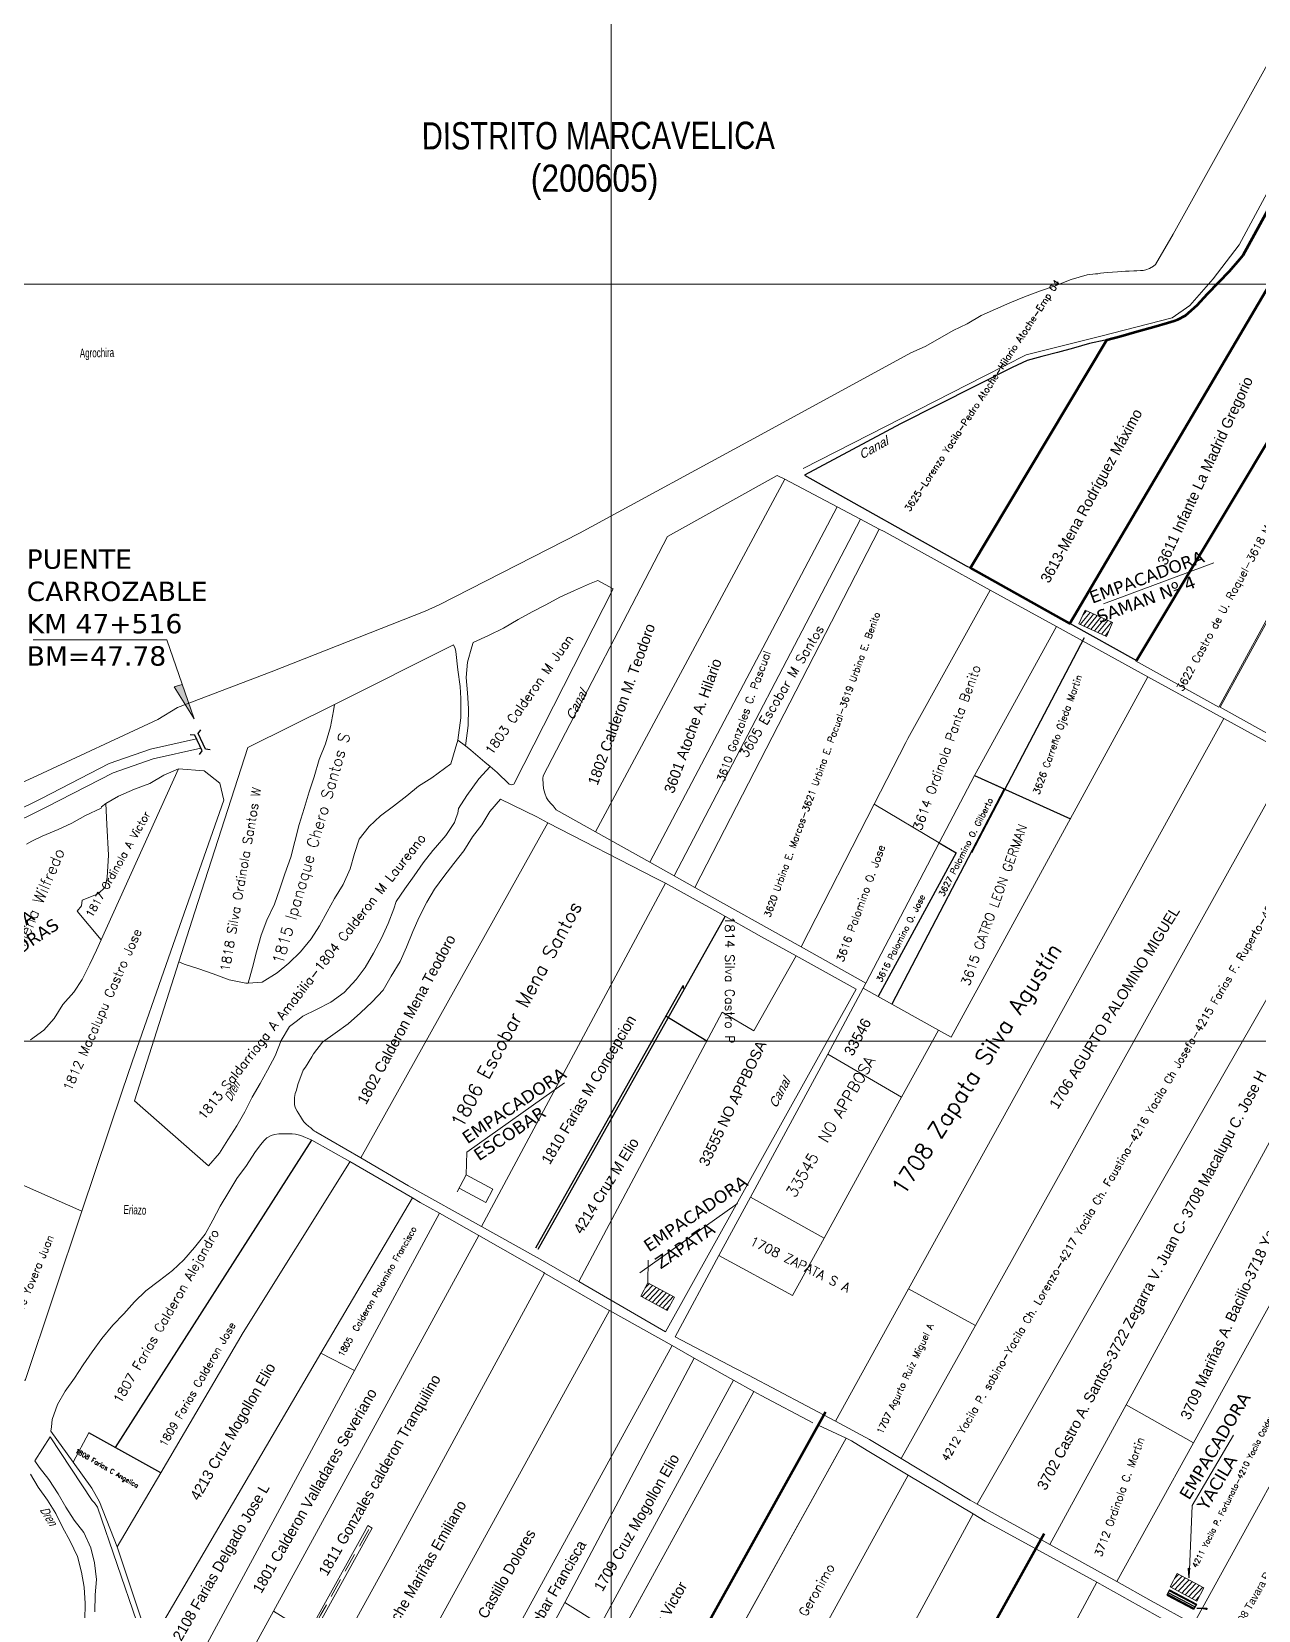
# Model space of a CAD drawing. Header units: metres. Extents: x 278 to 15006, y -2322 to 4522.
# Drawn here: x 1679 to 2489, y 2046 to 3089 of the extents above; entities that cross this region are included whole.
import ezdxf

# ---------------------------------------------------------------- set-up
doc = ezdxf.new("R2010")
doc.units = ezdxf.units.M
doc.header["$LTSCALE"] = 25.4
doc.header["$MEASUREMENT"] = 0
doc.linetypes.add('DASHED', pattern=[0.75, 0.5, -0.25])
for name, color, linetype in [('05', 7, 'Continuous'), ('17', 7, 'Continuous'), ('34', 7, 'Continuous'), ('51', 7, 'Continuous'), ('52', 7, 'Continuous'), ('PARCELAS', 3, 'Continuous'), ('TXTPARCEL', 7, 'Continuous')]:
    doc.layers.add(name, color=color, linetype=linetype)
doc.layers.add('cable via', color=32, linetype='Continuous', lineweight=30)
doc.layers.add('MANZANAS', color=6, linetype='Continuous', lineweight=18)
doc.styles.add('L120', font='simplex', dxfattribs={"height": 3})
doc.styles.add('L140', font='simplex', dxfattribs={"height": 3.6})
doc.styles.add('L175', font='simplex', dxfattribs={"height": 4.4})
doc.styles.add('L200', font='simplex', dxfattribs={"height": 5.1})
doc.styles.add('L240', font='simplex', dxfattribs={"height": 6.1})
doc.styles.add('L290', font='simplex', dxfattribs={"height": 7.4})
doc.styles.add('L350', font='simplex', dxfattribs={"height": 8.9})
doc.styles.add('L425', font='simplex', dxfattribs={"height": 10.8})

# ---------------------------------------------------------------- blocks, each defined once
blk = doc.blocks.new('POLYLINE15')
at = {"color": 7, "linetype": 'DASHED'}
for points in [[(527728.226401, 9466689.263836), (527729.941537, 9466691.723335), (527724.985785, 9466702.211201), (527722.000789, 9466702.46115)], [(527735.19414, 9466692.543168), (527732.209144, 9466692.803116), (527727.253392, 9466703.290981), (527728.968527, 9466705.75048)]]:
    blk.add_lwpolyline(points, dxfattribs=at)

msp = doc.modelspace()

# ---------------------------------------------------------------- hatches: boundary and pattern name
at = {"layer": 'cable via', "lineweight": 20}
h = msp.add_hatch(dxfattribs=at)
h.set_pattern_fill('ANSI31', color=5, scale=20, angle=185.5785, style=0)
h.set_pattern_definition([(230.5785, (3954.286, 3500.9133), (1.9312384, -1.587551), [])])
h.paths.add_polyline_path([(2388.7, 2689.4), (2392.8, 2698.5), (2374.6, 2706.7), (2370.5, 2697.6)])
at = {"layer": 'cable via', "lineweight": 13}
h = msp.add_hatch(color=256, dxfattribs=at)
h.paths.add_polyline_path([(1778.1, 2657.6), (1772.9, 2656.1), (1780.1, 2644.4), (1782.4, 2645.3)])
h.paths.add_polyline_path([(1782.4, 2645.3), (1780.1, 2644.4), (1786, 2634.9)])
at = {"layer": 'cable via', "lineweight": 20}
h = msp.add_hatch(dxfattribs=at)
h.set_pattern_fill('ANSI31', color=256, scale=20, angle=181.7279, style=0)
h.set_pattern_definition([(226.72795, (3715.171, 2948.5584), (1.820268, -1.7136583), [])])
h.paths.add_polyline_path([(2098.6, 2244), (2103.3, 2252.8), (2085.7, 2262.2), (2081, 2253.4)])
h = msp.add_hatch(dxfattribs=at)
h.set_pattern_fill('ANSI31', color=256, scale=20, angle=181.7279, style=0)
h.set_pattern_definition([(226.72795, (4064.9712, 2756.5774), (1.820268, -1.7136583), [])])
h.paths.add_polyline_path([(2448.4, 2052), (2453.1, 2060.9), (2435.5, 2070.3), (2430.8, 2061.4)])
at = {"layer": 'cable via'}
for points in [[(2444.1, 2073.4), (2443, 2073.7), (2443.3, 2067.3)], [(2454.7, 2046.3), (2455, 2047.4), (2448.5, 2047.4)]]:
    msp.add_hatch(color=256, dxfattribs=at).paths.add_polyline_path(points)

# ---------------------------------------------------------------- linework, layer by layer
at = {"layer": '05', "color": 5, "linetype": 'Continuous', "lineweight": 13}
for points in [[(2561.6, 3110), (2542.5, 3070.8), (2476.3, 2948), (2459.3, 2925.6), (2443.8, 2908), (2432.2, 2899.8), (2385, 2887.7), (2335.7, 2875.5), (2308, 2861.3), (2188.4, 2800.4)], [(1381.5, 2144.9), (1385.7, 2162), (1393.9, 2206.4), (1408.3, 2315.8), (1413.5, 2334.2), (1429.5, 2362.7), (1460.9, 2409.1), (1485.5, 2452.5), (1499.9, 2481), (1509.3, 2493.5), (1517.6, 2500.7), (1530.2, 2507.1), (1588.7, 2536.1), (1631, 2555.6), (1685.2, 2582.4), (1729.9, 2605.4), (1757.2, 2614.9), (1787.6, 2621.7)], [(1387.9, 2143.3), (1392.1, 2160.6), (1400.4, 2205.4), (1414.7, 2314.5), (1419.6, 2331.7), (1435.1, 2359.2), (1466.5, 2405.7), (1491.2, 2449.4), (1505.5, 2477.5), (1514.1, 2489), (1521.3, 2495.2), (1533.1, 2501.2), (1591.5, 2530.2), (1633.8, 2549.6), (1688.2, 2576.6), (1732.5, 2599.3), (1759, 2608.6), (1790.4, 2615.6)]]:
    msp.add_lwpolyline(points, dxfattribs=at)
at = {"layer": '17', "color": 131, "linetype": 'DASHED', "lineweight": 13}
msp.add_lwpolyline([(1901.4, 2099.4), (1869.5, 2042.8), (1813.2, 1941.6), (1796.2, 1909.5), (1796, 1908.1)], dxfattribs=at)
at = {"layer": 'cable via', "lineweight": 13}
for p, q in [((2061.4, 4422), (2061.4, -678)), ((4161.4, 2922), (361.4, 2922)), ((1679.6, 2687.2), (1768, 2687.2)), ((1768, 2687.2), (1786, 2634.9)), ((1772.9, 2656.1), (1778.1, 2657.6)), ((1786, 2634.9), (1772.9, 2656.1)), ((4161.4, 2422), (361.4, 2422))]:
    msp.add_line(p, q, dxfattribs=at)
at = {"layer": 'cable via', "color": 5, "lineweight": 20}
msp.add_line((2459.6, 2738), (2386.8, 2710.8), dxfattribs=at)
at = {"layer": 'cable via', "color": 131}
for p, q in [((2013.3, 2284.6), (2136.8, 2504.4)), ((2011.7, 2285.5), (2109.1, 2458.8))]:
    msp.add_line(p, q, dxfattribs=at)
at = {"layer": 'cable via', "lineweight": 20}
for p, q in [((1966.1, 2348.6), (2030.7, 2394.4)), ((1966.1, 2348.6), (1965.8, 2333.6)), ((1959.8, 2322.5), (1965.8, 2333.6)), ((1965.8, 2333.6), (1983.4, 2324.2)), ((1978.7, 2315.4), (1961.1, 2324.8)), ((1983.4, 2324.2), (1978.7, 2315.4)), ((2080.5, 2268.9), (2145, 2314.7)), ((2086, 2277.2), (2085.7, 2262.2)), ((2472.7, 2161.6), (2445.4, 2115.2)), ((2445.4, 2115.2), (2443.3, 2067.3))]:
    msp.add_line(p, q, dxfattribs=at)
at = {"layer": 'cable via', "color": 131, "linetype": 'ByBlock', "lineweight": 60}
for p, q in [((1942, 1707.9), (2203.1, 2177)), ((2085.7, 1626.1), (2347.5, 2096.6))]:
    msp.add_line(p, q, dxfattribs=at)
at = {"layer": 'cable via'}
for p, q in [((2443.3, 2067.3), (2443, 2073.7)), ((2443, 2073.7), (2444.1, 2073.4)), ((2430.4, 2059.4), (2428.5, 2055.9)), ((2428.5, 2055.9), (2446.2, 2046.6)), ((2446.6, 2047.2), (2428.8, 2056.5)), ((2447.2, 2048.3), (2429.5, 2057.6)), ((2447.8, 2049.5), (2430.1, 2058.8)), ((2430.4, 2059.4), (2448.1, 2050.1)), ((2448.1, 2050.1), (2446.2, 2046.6)), ((2448.5, 2047.4), (2455, 2047.4)), ((2455, 2047.4), (2454.7, 2046.3))]:
    msp.add_line(p, q, dxfattribs=at)
at = {"layer": 'cable via', "color": 5, "lineweight": 20}
msp.add_lwpolyline([(2392.8, 2698.5), (2388.7, 2689.4), (2370.5, 2697.6), (2374.6, 2706.7)], close=True, dxfattribs=at)
at = {"layer": 'cable via', "lineweight": 20}
for points in [[(2103.3, 2252.8), (2098.6, 2244), (2081, 2253.4), (2085.7, 2262.2)], [(2453.1, 2060.9), (2448.4, 2052), (2430.8, 2061.4), (2435.5, 2070.3)]]:
    msp.add_lwpolyline(points, close=True, dxfattribs=at)
at = {"layer": 'MANZANAS', "color": 131, "linetype": 'Continuous', "lineweight": 13}
msp.add_lwpolyline([(1677.8, 2422.8), (1686.6, 2429.2), (1693.6, 2437), (1699.3, 2446.3), (1706.5, 2454.4), (1712, 2462.8), (1717, 2472.8), (1721.6, 2482.2), (1724.5, 2489), (1775.7, 2601.9), (1792.6, 2600.5), (1802.9, 2592.5), (1805.6, 2581.1), (1769.1, 2477), (1745, 2408.4), (1738.7, 2389.5), (1711.9, 2309.6), (1711.9, 2309.6), (1650.8, 2336.5)], dxfattribs=at)
at = {"layer": 'PARCELAS', "color": 5}
for p, q in [((2373.9, 2688.5), (2299.6, 2546.3)), ((2301.6, 2597.5), (2364.9, 2568.8)), ((2321.2, 2588.6), (2246.9, 2446.4)), ((2289.4, 2546.3), (2238, 2451.4)), ((2278.3, 2552.9), (2289.4, 2546.3))]:
    msp.add_line(p, q, dxfattribs=at)
at = {"layer": 'PARCELAS', "color": 2}
msp.add_line((2301.6, 2597.5), (2321.2, 2588.6), dxfattribs=at)
at = {"layer": 'PARCELAS', "color": 3, "linetype": 'Continuous', "lineweight": 13}
for p, q in [((1975.8, 2299.6), (2097.3, 2526.4)), ((2132, 2507.1), (2132, 2507.1)), ((2160.9, 2491), (2132, 2507.1)), ((2183.7, 2478.3), (2160.9, 2491)), ((2155.8, 2428.8), (2183.7, 2478.3)), ((2040.2, 2263.1), (2134.8, 2441.2)), ((2134.8, 2441.2), (2155.8, 2428.8)), ((2010.2, 2280.4), (1975.8, 2299.6)), ((2010.2, 2280.4), (2013.1, 2278.8)), ((2010.2, 2280.4), (2010.2, 2280.4)), ((2013.1, 2278.8), (2040.2, 2263.1)), ((1966.1, 1845), (2155.8, 2190.5)), ((2155.8, 2190.5), (2160.5, 2187.9)), ((2160.5, 2187.9), (2194.8, 2169.8)), ((1958, 1693.1), (2216.7, 2159.6)), ((2216.7, 2159.6), (2198.2, 2168.2)), ((2148, 1828.3), (2300.6, 2109.6)), ((2300.6, 2109.6), (2308.6, 2104.8)), ((2308.6, 2104.8), (2342, 2086.6)), ((2342, 2086.6), (2382.3, 2064.5)), ((2382.3, 2064.5), (2231.5, 1783.8))]:
    msp.add_line(p, q, dxfattribs=at)
at = {"layer": 'PARCELAS', "color": 131, "linetype": 'Continuous', "lineweight": 13}
msp.add_line((2097.3, 2526.4), (2132, 2507.1), dxfattribs=at)
at = {"layer": 'PARCELAS'}
for p, q in [((2109.1, 2458.8), (2109.1, 2456.7)), ((1763.9, 2136.8), (1716.5, 2163.3)), ((1740.2, 2163.3), (1740.2, 2163.3)), ((1740.2, 2163.3), (1740.2, 2163.3)), ((1740.2, 2163.3), (1740.2, 2163.3)), ((1740.2, 2163.3), (1740.2, 2163.3)), ((1740.2, 2163.3), (1740.2, 2163.3)), ((1763.9, 2136.8), (1763.9, 2136.8)), ((1763.9, 2136.8), (1763.9, 2136.8)), ((1763.9, 2136.8), (1763.9, 2136.8)), ((1763.9, 2136.8), (1763.9, 2136.8)), ((1763.9, 2136.8), (1763.9, 2136.8)), ((1763.9, 2136.8), (1763.9, 2136.8)), ((1763.9, 2136.8), (1763.9, 2136.8)), ((1763.9, 2136.8), (1763.9, 2136.8))]:
    msp.add_line(p, q, dxfattribs=at)
at = {"layer": 'PARCELAS', "color": 131}
for p, q in [((2124.7, 2422), (2097.6, 2438.4)), ((1734, 2153.5), (1863.8, 2356.6))]:
    msp.add_line(p, q, dxfattribs=at)
at = {"layer": 'PARCELAS', "color": 5, "linetype": 'Continuous', "lineweight": 80}
msp.add_lwpolyline([(2599, 3095.9), (2364.5, 2697.9), (2298.9, 2734.6), (2388.9, 2885.4), (2398.1, 2887.7), (2408.7, 2890.9), (2419.9, 2894), (2429, 2896.6), (2431.2, 2897.2), (2433.5, 2897.9), (2435.8, 2898.7), (2440.9, 2901.5), (2448.7, 2908.2), (2455.4, 2915.7), (2462.9, 2923.4), (2470, 2930.7), (2476.8, 2938.7), (2479.1, 2941.3), (2560.1, 3089.1), (2565.7, 3097.2), (2599, 3095.9)], close=True, dxfattribs=at)
at = {"layer": 'PARCELAS', "color": 5, "linetype": 'Continuous', "lineweight": 30}
for points in [[(2364.5, 2697.9), (2599, 3095.9), (2627.7, 3094.5), (2542.4, 2941.9), (2563.4, 2931.1), (2408.8, 2673.3), (2364.5, 2697.9)], [(2298.9, 2734.6), (2388.9, 2885.4), (2387.9, 2885.1), (2377.4, 2882.8), (2366.9, 2879.9), (2356.4, 2877), (2346.1, 2874.3), (2336.4, 2871.7), (2326.4, 2867.1), (2252.6, 2829.9), (2189.2, 2796), (2296.1, 2736.1), (2298.9, 2734.6)]]:
    msp.add_lwpolyline(points, close=True, dxfattribs=at)
at = {"layer": 'PARCELAS', "color": 3, "linetype": 'Continuous', "lineweight": 13}
for points in [[(1626.6, 2571.9), (1682.5, 2597.4), (1762, 2634.6), (1775.1, 2642.5), (1836.9, 2665.9), (1938.7, 2706.1), (1947.8, 2710.3), (2040.6, 2757.7), (2160.5, 2822.8), (2160.5, 2822.8), (2259.4, 2876.7), (2268.9, 2880.9), (2278.6, 2886.5), (2287.5, 2891.4), (2296.6, 2896), (2306, 2901.3), (2315.5, 2905.7), (2324.9, 2909.8), (2334.6, 2913.8), (2345.1, 2917.6), (2354.9, 2921.1), (2365.4, 2925.2), (2376, 2928.3), (2381.4, 2928.9), (2383.1, 2929), (2384.8, 2929.4), (2386.9, 2929.7), (2389.3, 2929.9), (2392.8, 2930.1), (2395.9, 2930.3), (2401.2, 2930.6), (2403.6, 2930.7), (2406.7, 2930.9), (2408.8, 2931), (2411.1, 2931.1), (2413, 2931.2), (2414.8, 2931.5), (2417.2, 2932.5), (2419.7, 2934.1), (2421, 2935), (2432.8, 2955.2), (2495.9, 3069)], [(1677.8, 2422.8), (1686.6, 2429.2), (1693.6, 2437), (1699.3, 2446.3), (1706.5, 2454.4), (1712, 2462.8), (1717, 2472.8), (1721.6, 2482.2), (1724.5, 2489), (1708.8, 2507.9), (1711.7, 2511.4), (1712.1, 2515.1), (1722.7, 2519.4), (1727.3, 2523.8), (1728.5, 2530.1), (1729.4, 2544.9), (1728.3, 2565.2), (1727.6, 2579), (1724.8, 2576.7), (1724.5, 2576), (1714.2, 2571.1), (1705.3, 2566.1), (1696.1, 2561.9), (1685.5, 2557.5), (1678.8, 2554.2), (1675.3, 2552.1)]]:
    msp.add_lwpolyline(points, dxfattribs=at)
at = {"layer": 'PARCELAS', "color": 5, "linetype": 'Continuous', "lineweight": 13}
for points in [[(2407.8, 2673.3), (2562.5, 2931.1), (2585.8, 2919), (2607, 2905.5), (2565.4, 2829.9), (2509.9, 2728.5), (2462.9, 2642.6), (2407.8, 2673.3)], [(2176.2, 2793.2), (2051.2, 2560.3), (2087, 2540.2), (2210.8, 2774.9), (2176.2, 2793.2)], [(2210.8, 2774.9), (2087, 2540.2), (2103.1, 2531.2), (2226.2, 2766.8), (2210.8, 2774.9)], [(2226.2, 2766.8), (2103.1, 2531.2), (2116.8, 2523.5), (2238.6, 2760.3), (2226.2, 2766.8)], [(2238.6, 2760.3), (2116.8, 2523.5), (2187, 2484.2), (2235.3, 2578.6), (2256.2, 2619.4), (2257.6, 2622), (2311.9, 2720), (2241.8, 2758.6), (2238.6, 2760.3)], [(2510.9, 2728.5), (2552.8, 2706.8), (2506, 2619.1), (2463.8, 2642.6), (2510.9, 2728.5)], [(2301.6, 2597.5), (2355.6, 2696), (2311.9, 2720), (2257.6, 2622), (2256.2, 2619.4), (2235.3, 2578.6), (2278.3, 2552.9), (2301.6, 2597.5)], [(2277.7, 2429.3), (2227.9, 2457), (2229.8, 2460.2), (2278.3, 2552.9), (2301.6, 2597.5), (2355.6, 2696), (2416.1, 2662.7), (2286.2, 2424.6), (2277.7, 2429.3)], [(2235.3, 2578.6), (2278.3, 2552.9), (2229.8, 2460.2), (2187, 2484.2), (2235.3, 2578.6)]]:
    msp.add_lwpolyline(points, close=True, dxfattribs=at)
at = {"layer": 'PARCELAS', "color": 131, "linetype": 'Continuous', "lineweight": 13}
for points in [[(2051.2, 2560.3), (2176.2, 2793.2), (2171.2, 2795.8), (2098.7, 2755.4), (2016.6, 2597.2), (2016.3, 2595.4), (2016.5, 2591.7), (2016.8, 2588.9), (2017.7, 2585.9), (2018.8, 2582.8), (2020, 2580.8), (2021.8, 2578.8), (2023.1, 2577.4), (2025.2, 2574.9), (2051.2, 2560.3)], [(1981.5, 2603.5), (1986.3, 2599.5), (1994.2, 2591.8), (1995, 2591.5), (1995.7, 2591.4), (1996.6, 2591.6), (1997.3, 2591.7), (2062.9, 2720.9), (2052.6, 2726.3), (2047.1, 2724.2), (2037.3, 2719.7), (2027.6, 2715.4), (2018.4, 2710.3), (2009.3, 2705.7), (2000.1, 2700.5), (1990.4, 2694.9), (1980.4, 2689.9), (1970.3, 2685.3), (1969.5, 2682.6), (1966.6, 2672.4), (1965.8, 2662.2), (1966.5, 2652), (1967.2, 2641.8), (1967, 2630.5), (1965.2, 2617), (1968.7, 2614.3), (1978.1, 2606.3), (1981.5, 2603.5)], [(1821.8, 2460.3), (1824.6, 2470.6), (1827.3, 2481), (1830.3, 2492.1), (1834.1, 2501.9), (1839.1, 2512.5), (1842.6, 2522.7), (1846, 2532.6), (1849.8, 2543.5), (1852.6, 2553.8), (1855.3, 2565.2), (1858.6, 2575.6), (1862.1, 2586.8), (1865.2, 2596.6), (1868.7, 2608.1), (1872.8, 2618.5), (1876.1, 2629.6), (1878.1, 2640.2), (1878.7, 2644.5), (1957.4, 2683.8), (1958.5, 2681.3), (1958.8, 2679.4), (1960.1, 2667.2), (1961.8, 2656.2), (1962.2, 2648.4), (1962.2, 2646.4), (1962.1, 2635.7), (1960.2, 2620.9), (1955.6, 2605.3), (1943, 2595.9), (1934.2, 2590.4), (1926.6, 2584), (1917.6, 2577.3), (1909.1, 2570.9), (1901.7, 2563.8), (1895.1, 2555.4), (1891.9, 2545.9), (1889, 2535.9), (1884.4, 2525.5), (1878.8, 2516.2), (1873.8, 2507.4), (1868.9, 2498.1), (1863.3, 2489.6), (1856.2, 2480.9), (1848.6, 2473.5), (1840.8, 2467.2), (1831, 2460.9), (1821.8, 2460.3)], [(2416.1, 2662.7), (2286.2, 2424.6), (2277.7, 2429.3), (2253.3, 2385), (2226.9, 2336.9), (2202.2, 2291.9), (2181.4, 2254), (2132.7, 2280.3), (2103.8, 2226.7), (2143.7, 2205.8), (2152.3, 2201.2), (2209.6, 2170.8), (2258, 2258.3), (2466.2, 2635.1), (2416.1, 2662.7)], [(1821.8, 2460.3), (1824.6, 2470.6), (1827.3, 2481), (1830.3, 2492.1), (1834.1, 2501.9), (1839.1, 2512.5), (1842.6, 2522.7), (1846, 2532.6), (1849.8, 2543.5), (1852.6, 2553.8), (1855.3, 2565.2), (1858.6, 2575.6), (1862.1, 2586.8), (1865.2, 2596.6), (1868.7, 2608.1), (1872.8, 2618.5), (1876.1, 2629.6), (1878.1, 2640.2), (1878.7, 2644.5), (1821.4, 2615.9), (1786.4, 2507.4), (1775.8, 2474.3), (1779.4, 2472.9), (1789, 2469.7), (1798.6, 2466.4), (1809.2, 2462.6), (1820.1, 2460.2), (1821.8, 2460.3)], [(2511.6, 2610), (2302.1, 2234.1), (2258, 2258.3), (2466.2, 2635.1), (2507.1, 2612.6), (2511.6, 2610)], [(1831, 2460.9), (1840.8, 2467.2), (1848.6, 2473.5), (1856.2, 2480.9), (1863.3, 2489.6), (1868.9, 2498.1), (1873.8, 2507.4), (1878.8, 2516.2), (1884.4, 2525.5), (1889, 2535.9), (1891.9, 2545.9), (1895.1, 2555.4), (1901.7, 2563.8), (1909.1, 2570.9), (1917.6, 2577.3), (1926.6, 2584), (1934.2, 2590.4), (1943, 2595.9), (1955.6, 2605.3), (1960.2, 2620.9), (1965.2, 2617), (1968.7, 2614.3), (1978.1, 2606.3), (1981.5, 2603.5), (1974.1, 2595.3), (1966.1, 2584.2), (1960.7, 2575.6), (1960.1, 2572.7), (1959.2, 2569.7), (1958, 2566.5), (1952.3, 2557.9), (1945.4, 2549.9), (1943.7, 2547.9), (1937.4, 2539.7), (1931.3, 2531.2), (1925.2, 2522.7), (1919.4, 2514.2), (1918, 2509.5), (1914.2, 2499.6), (1909.8, 2490.1), (1904.5, 2480), (1899.1, 2470.7), (1893, 2462.7), (1885.2, 2454.2), (1876.2, 2447.7), (1866.9, 2443), (1857.9, 2438.4), (1854.2, 2435.7), (1848.9, 2431.7), (1843.5, 2422.4), (1839.5, 2412.3), (1834.4, 2402.8), (1829.7, 2394), (1824.4, 2385), (1819.4, 2375.2), (1814.2, 2366.1), (1808.2, 2356.8), (1802.7, 2348), (1795.6, 2339.5), (1746.5, 2382.6), (1775.8, 2474.3), (1779.4, 2472.9), (1789, 2469.7), (1798.6, 2466.4), (1809.2, 2462.6), (1820.1, 2460.2), (1821.8, 2460.3), (1831, 2460.9)], [(2253.1, 2146.2), (2302.1, 2234.1), (2511.6, 2610), (2568, 2577.8), (2303.4, 2116.1), (2298.7, 2118.7), (2253.1, 2146.2)], [(1724.5, 2489), (1708.8, 2507.9), (1711.7, 2511.4), (1712.1, 2515.1), (1722.7, 2519.4), (1727.3, 2523.8), (1728.5, 2530.1), (1729.4, 2544.9), (1728.3, 2565.2), (1727.6, 2579), (1736.1, 2583.8), (1746.7, 2588.4), (1756.7, 2592.3), (1765.9, 2597.8), (1775.7, 2601.9), (1724.5, 2489)], [(1896.1, 2344.8), (2019.7, 2566.3), (2012.3, 2570.1), (1988.4, 2581.8), (1981.4, 2573.8), (1976.1, 2564.8), (1969.9, 2557), (1964.1, 2547.7), (1957.6, 2539.4), (1951, 2530.7), (1944.9, 2522.4), (1939.7, 2513.7), (1934.7, 2503.9), (1930.5, 2494.4), (1926.4, 2484.1), (1922.1, 2474.6), (1916.2, 2465), (1910.8, 2455.6), (1903.7, 2448), (1896, 2440.7), (1887.7, 2433.5), (1879.2, 2427.2), (1870.9, 2421.4), (1864.8, 2413.5), (1863.7, 2411.7), (1859.6, 2404.9), (1858.1, 2402.8), (1854.6, 2393.4), (1853.6, 2389.5), (1852.7, 2387.3), (1852.2, 2384.8), (1852.3, 2382), (1852.4, 2380.1), (1852.8, 2378.2), (1854, 2375.8), (1855.2, 2374), (1856.3, 2372.2), (1857.5, 2370.1), (1858.5, 2368.6), (1859.8, 2367.3), (1861.7, 2365.7), (1863, 2364.6), (1864.4, 2363.4), (1865.5, 2362.6), (1866.4, 2362.1), (1896.1, 2344.8)], [(2401.7, 2181.8), (2551.6, 2456.5), (2606, 2556.2), (2568, 2577.8), (2303.4, 2116.1), (2351.3, 2089.4), (2401.7, 2181.8)], [(2097.3, 2526.4), (1975.8, 2299.6), (1927.6, 2326.5), (1896.1, 2344.8), (2019.7, 2566.3), (2090.9, 2529.7), (2097.3, 2526.4)], [(2493.7, 2010.4), (2747.9, 2475.3), (2702.2, 2501.3), (2446.2, 2036.8), (2493.7, 2010.4)], [(2598, 2431.1), (2551.6, 2456.5), (2401.7, 2181.8), (2446.2, 2156.6), (2598, 2431.1)], [(1888.9, 2342.4), (1888.6, 2341.9), (1818.5, 2229.5), (1763.9, 2136.8), (1716.5, 2163.3), (1706.1, 2143.9), (1691.4, 2164.3), (1691.7, 2167.1), (1692.3, 2172), (1695.8, 2182), (1700.9, 2190.8), (1706.9, 2199.3), (1712.7, 2208.1), (1718.7, 2216.7), (1725.1, 2225.5), (1732.2, 2234.3), (1739.6, 2241.9), (1746.6, 2249.7), (1754.1, 2257), (1763.1, 2263.9), (1771.6, 2270.4), (1779.2, 2277.6), (1786.2, 2285.7), (1793.4, 2294.5), (1798.4, 2303.8), (1803.3, 2312.9), (1808.9, 2322.4), (1814.2, 2331.3), (1820.5, 2339.8), (1826, 2348.5), (1829.9, 2353.5), (1832.2, 2356.4), (1834.1, 2358.2), (1836.8, 2359.7), (1839, 2360.3), (1841.9, 2360.7), (1844.4, 2360.8), (1846.5, 2360.8), (1849.3, 2360.8), (1850.7, 2360.7), (1853, 2360.6), (1856.4, 2359.6), (1863.8, 2356.6), (1888.9, 2342.4)], [(1869.8, 2215.8), (1891.9, 2204.3), (1948, 2308.3), (1935.4, 2315.4), (1930.2, 2318.4), (1869.8, 2215.8)], [(1838.4, 2045.4), (1974.1, 2293.5), (2017, 2269.1), (2017.5, 2268.8), (1914.7, 2079.3), (1813.7, 1896.5), (1797.8, 1909), (1901, 2095.5), (1903.6, 2100.2), (1900.7, 2101.9), (1898.3, 2097.3), (1861.6, 2031.1), (1838.4, 2045.4)], [(1762, 1802.9), (1813.7, 1896.5), (1914.7, 2079.3), (2017.5, 2268.8), (2059, 2244.6), (2060.3, 2244.1), (1804, 1777.8), (1775.4, 1793.6), (1762, 1802.9)], [(2060.3, 2244.1), (1804, 1777.8), (1846.5, 1754.3), (1996.6, 2028.7), (2101.8, 2220.8), (2060.3, 2244.1)], [(2101.8, 2220.8), (1996.6, 2028.7), (1846.5, 1754.3), (1857.3, 1748.3), (1865.3, 1743.9), (2030.8, 2051), (2116.4, 2212.6), (2101.8, 2220.8)], [(2116.4, 2212.6), (2030.8, 2051), (2054.4, 2036.3), (2142.4, 2198), (2116.4, 2212.6)], [(2142.4, 2198), (2054.4, 2036.3), (2030.8, 2051), (1865.3, 1743.9), (1894.6, 1727.6), (1901.8, 1723.6), (1966.1, 1845), (2155.8, 2190.5), (2142.4, 2198)], [(2446.2, 2156.6), (2401.7, 2181.8), (2351.3, 2089.4), (2395.5, 2064.9), (2446.2, 2156.6)], [(1706.1, 2143.9), (1716.5, 2163.3), (1763.9, 2136.8), (1735.1, 2087.8), (1723.5, 2117.6), (1718.4, 2126.7), (1706.1, 2143.9)], [(1958, 1693.1), (2216.7, 2159.6), (2220.3, 2157.9), (2230.6, 2151.6), (2257.8, 2135.3), (2001.6, 1669.2), (1958, 1693.1)], [(2001.6, 1669.2), (2257.8, 2135.3), (2300.6, 2109.6), (2148, 1828.3), (2044.4, 1645.7), (2001.6, 1669.2)]]:
    msp.add_lwpolyline(points, close=True, dxfattribs=at)
at = {"layer": 'PARCELAS', "color": 3, "linetype": 'Continuous', "lineweight": 13}
for points in [[(2598, 2431.1), (2652.5, 2529.7), (2702.2, 2501.3), (2446.2, 2036.8), (2418.2, 2052.3), (2395.5, 2064.9), (2446.2, 2156.6), (2598, 2431.1)], [(2040.2, 2263.1), (2097.3, 2230), (2223.3, 2456.3), (2183.7, 2478.3), (2155.8, 2428.8), (2134.8, 2441.2)], [(2277.7, 2429.3), (2227.9, 2457), (2204.6, 2413.4), (2253.3, 2385), (2277.7, 2429.3)], [(2253.3, 2385), (2226.9, 2336.9), (2202.2, 2291.9), (2153.5, 2318.8), (2204.6, 2413.4)], [(1763.9, 2136.8), (1818.5, 2229.5), (1888.6, 2341.9), (1888.9, 2342.4), (1930.2, 2318.4), (1869.8, 2215.8), (1756.8, 2023.1), (1735.1, 2087.8), (1763.9, 2136.8)], [(1674.4, 2197.7), (1666.1, 2202.3), (1658.7, 2209.2), (1652.4, 2217.3), (1650.2, 2227.5), (1649.5, 2238.4), (1647.3, 2249.6), (1645.7, 2260), (1643.4, 2270.8), (1641.8, 2281.8), (1640.3, 2292.1), (1637.6, 2303), (1637.5, 2305.2), (1638.3, 2307.3), (1645.7, 2315), (1651.2, 2324.3), (1650.8, 2334.7), (1650.8, 2336.5), (1711.9, 2309.6), (1674.4, 2197.7)], [(2153.5, 2318.8), (2202.2, 2291.9), (2181.4, 2254), (2132.7, 2280.3), (2153.5, 2318.8)], [(1838.4, 2045.4), (1974.1, 2293.5), (1948, 2308.3), (1891.9, 2204.3), (1769.2, 1977.1), (1769.4, 1975.4), (1770, 1965.2), (1770.9, 1954.9), (1772.3, 1944.1), (1773.5, 1933), (1774.2, 1931.8), (1774.8, 1930.7), (1775.3, 1930), (1838.4, 2045.4)], [(2253.1, 2146.2), (2232.2, 2158.8), (2209.6, 2170.8), (2258, 2258.3), (2302.1, 2234.1)], [(2127.8, 1598.4), (2231.5, 1783.8), (2382.3, 2064.5), (2426.5, 2039.9), (2169.5, 1574.6), (2127.8, 1598.4)]]:
    msp.add_lwpolyline(points, close=True, dxfattribs=at)
at = {"layer": 'PARCELAS', "color": 207, "linetype": 'Continuous', "lineweight": 13}
msp.add_lwpolyline([(1869.8, 2215.8), (1891.9, 2204.3), (1769.2, 1977.1), (1768.2, 1985.4), (1765.6, 1995.8), (1762.8, 2006), (1759.3, 2015.8), (1756.8, 2023.1), (1869.8, 2215.8)], close=True, dxfattribs=at)
for points in [[(1761.1, 2000.4), (1722.1, 2114.1), (1720.1, 2117), (1718.7, 2118.4), (1690.8, 2160.5), (1690.8, 2160.5), (1680.7, 2144.7), (1683.6, 2140.6), (1690, 2132.3), (1696.2, 2122.8), (1701.2, 2114.1), (1706.7, 2105.6), (1713.2, 2097.4), (1717.7, 2087.2), (1720.1, 2077.3), (1721.5, 2066.4), (1720.7, 2056.1), (1720.5, 2045)], [(1677.9, 2135.9), (1683, 2127.2), (1689.2, 2118.7), (1694.7, 2109.9), (1699, 2100.8), (1704.2, 2091.6), (1708.9, 2081.5), (1711.7, 2071.2), (1713.3, 2061.2), (1714, 2050.5), (1713.8, 2039.4), (1711.7, 2028.4), (1708.4, 2017.4), (1704.5, 2006.8), (1701, 1996.4), (1696.2, 1986.1), (1691.9, 1976.6), (1687.6, 1966.6), (1684.2, 1956.1), (1680.3, 1945.1), (1676.8, 1935.7)]]:
    msp.add_lwpolyline(points, dxfattribs=at)

# ---------------------------------------------------------------- block references
at = {"layer": '17', "color": 7, "lineweight": 13}
msp.add_blockref('POLYLINE15', (-525938.6, -9464078), dxfattribs=at)

# ---------------------------------------------------------------- texts
at = {"layer": '34', "color": 7, "lineweight": 13}
for s, height, width, p in [('DISTRITO MARCAVELICA', 17.996, 0.8, (1936.4, 3011.1)), ('(200605)', 18, 0.875, (2008.4, 2983.1))]:
    msp.add_text(s, height=height, rotation=0.1, dxfattribs=dict(at, width=width)).set_placement(p)
at = {"layer": '51', "color": 7, "lineweight": 13, "width": 0.666667}
for s, rotation, p in [('Agrochira', 1, (1710.5, 2873.6)), ('Eriazo', 358, (1739.3, 2307.8))]:
    msp.add_text(s, height=5.95, rotation=rotation, dxfattribs=at).set_placement(p)
at = {"layer": '51', "color": 131, "lineweight": 13, "style": 'L240'}
msp.add_text('1812 Macalupu Castro Jose', height=6.1, rotation=66.2011, dxfattribs=at).set_placement((1704.7, 2388.4))
at = {"layer": '52', "color": 5, "lineweight": 13, "oblique": 20}
for rotation, p in [(29.4, (2227, 2806.2)), (62.5, (2036.3, 2633.5)), (62.5, (2170.5, 2377.2))]:
    msp.add_text('Canal', height=5.95, rotation=rotation, dxfattribs=at).set_placement(p)
at = {"layer": '52', "color": 5, "lineweight": 13, "oblique": 20, "width": 0.75}
for rotation, p in [(62.5, (1810.6, 2381.7)), (301.3, (1683.8, 2112.3))]:
    msp.add_text('Dren', height=5.95, rotation=rotation, dxfattribs=at).set_placement(p)
at = {"layer": 'cable via', "lineweight": 13, "insert": (1675.4, 2746.9), "char_height": 12.8, "width": 983.104, "attachment_point": 1}
msp.add_mtext('{\\fVerdana|b0|i0|c0|p34;PUENTE\\PCARROZABLE\\PKM 47+516\\PBM=47.78}', dxfattribs=at)
at = {"layer": 'cable via', "color": 5, "lineweight": 20, "insert": (2376.5, 2718.6), "char_height": 8.192, "width": 629.187, "attachment_point": 1, "rotation": 20.3869}
msp.add_mtext('{\\fVerdana|b0|i0|c0|p34;EMPACADORA\\PSAMAN Nº 4}', dxfattribs=at)
at = {"layer": 'cable via', "lineweight": 20, "char_height": 8.192, "width": 629.187, "attachment_point": 1}
for s, insert, rotation in [('{\\fVerdana|b0|i0|c0|p34;EMPACADORA\\PSIETE CUADRAS}', (1610.6, 2464.6), 33.9931), ('{\\fVerdana|b0|i0|c0|p34;EMPACADORA\\PESCOBAR}', (1962, 2360.6), 33.9931), ('{\\fVerdana|b0|i0|c0|p34;EMPACADORA\\PZAPATA}', (2081.9, 2289.2), 33.9931), ('{\\fVerdana|b0|i0|c0|p34;EMPACADORA\\PYACILA}', (2436.3, 2122.5), 59.0847)]:
    msp.add_mtext(s, dxfattribs=dict(at, insert=insert, rotation=rotation))
at = {"layer": 'PARCELAS', "color": 131, "style": 'L240'}
msp.add_text('1814 Silva Castro P', height=6.1, rotation=270, dxfattribs=at).set_placement((2136.8, 2504.4))
at = {"layer": 'TXTPARCEL', "color": 5, "lineweight": 13}
for s, height, rotation, style, p in [('3625-Lorenzo Yacila-Pedro Atoche-Hilario Atoche-Emp 04', 4.4, 56.7339, 'L175', (2258.7, 2771.4)), ('3622 Castro de U. Raquel-3618 Manuel Urbina C-3617 Ernesto Urbina ', 5.1, 61.4832, 'L200', (2439.1, 2652.7)), ('3605 Escobar M Santos', 6.1, 59.1352, 'L240', (2151.1, 2608.7)), ('3610 Gonzales C. Pascual', 5.1, 70.1, 'L200', (2135.9, 2592.8)), ('3614 Ordinola Panta Benito', 6.1, 70.1, 'L240', (2266.4, 2560.6)), ('3626 Carreño Ojeda Martin', 4.5, 70.1, 'L240', (2344.3, 2584.6)), ('3627 Palomino O. Gilberto', 4, 63.0362, 'L200', (2281.2, 2517.1)), ('3615 CATRO LEON GERMAN', 6.1, 70.1, 'L240', (2298.1, 2458)), ('3616 Palomino O. Jose', 5.1, 70.1, 'L200', (2214.9, 2473.9)), ('3616 Palomino O. Jose', 4, 63.0362, 'L200', (2240.1, 2460.6))]:
    msp.add_text(s, height=height, rotation=rotation, dxfattribs=dict(at, style=style)).set_placement(p)
for s, height, rotation, p in [('3611 Infante La Madrid Gregorio', 7.026, 65.0002, (2428.3, 2735.8)), ('3613-Mena Rodríguez Máximo', 7.026, 61.3388, (2350.8, 2724)), ('3601 Atoche A. Hilario', 7.034, 70.1, (2102.8, 2585.1))]:
    msp.add_text(s, height=height, rotation=rotation, dxfattribs=at).set_placement(p)
at = {"layer": 'TXTPARCEL', "color": 2, "lineweight": 13, "style": 'L175'}
msp.add_text('3620 Urbina E. Marcos-3621 Urbina E. Pacual-3619 Urbina E. Benito', height=4.4, rotation=70.1, dxfattribs=at).set_placement((2166.5, 2503.4))
at = {"layer": 'TXTPARCEL', "color": 7, "lineweight": 13}
for s, height, rotation, p in [('1802 Calderon M. Teodoro', 7.034, 70.1, (2052.5, 2590.5)), ('33546', 7.03, 61.5, (2221.1, 2411.6))]:
    msp.add_text(s, height=height, rotation=rotation, dxfattribs=at).set_placement(p)
at = {"layer": 'TXTPARCEL', "color": 131, "lineweight": 13}
for s, height, rotation, style, p in [('1803 Calderon M Juan', 6.1, 54.9888, 'L240', (1982.8, 2610.6)), ('1815 Ipanaque Chero Santos S', 7.4, 73.6351, 'L290', (1844.6, 2472.2)), ('1818 Silva Ordinola Santos W', 6.1, 80.1, 'L240', (1809.2, 2467.5)), ('1817 Ordinola A Victor', 5.1, 60.7, 'L200', (1718.6, 2503.2)), ('4212 Yacila P. sabino-Yacila Ch. Lorenzo-4217 Yacila Ch. Faustina-4216 Yacila Ch Josefa-4215 Farias F. Ruperto-4202 Carreño O. Martin', 5.1, 59.4953, 'L200', (2283.8, 2143.9)), ('1813 Saldarriaga A Amabilia-1804 Calderon M Laureano', 6.1, 51.8263, 'L240', (1792.7, 2369.4)), ('1806 Escobar Mena Santos', 8.9, 61.6713, 'L350', (1963, 2364)), ('1708 Zapata Silva Agustín', 10.8, 57.2752, 'L425', (2255, 2319.2)), ('1807 Farias Calderon Alejandro', 6.1, 60.1, 'L240', (1737.5, 2182.1)), ('1805  Calderon Palomino Francisco', 4, 60.1, 'L175', (1884.3, 2213.1)), ('1708 ZAPATA S A', 6.1, 333.7, 'L240', (2152.5, 2287.9)), ('1809 Farias Calderon Jose', 5.1, 60.1, 'L200', (1767.1, 2153.5)), ('1707 Agurto Ruiz Miguel A', 4.4, 64.8, 'L175', (2240.7, 2161.9)), ('1808 Farias C Angelica', 3, 330.1, 'L120', (1707, 2150.4)), ('3712 Ordinola C. Martin', 5.1, 70.1, 'L200', (2385.5, 2080.9)), ('1607 Atoche Ipanaque Rufino-1603 Atoche E. Alejandro-1605 Atoche E Julio C-1604 Atoche E. Geronimo', 6.1, 60.1, 'L240', (1985.6, 1685.2))]:
    msp.add_text(s, height=height, rotation=rotation, dxfattribs=dict(at, style=style)).set_placement(p)
at = {"layer": 'TXTPARCEL', "color": 7, "lineweight": 13}
for s, height, style, p in [('4502 Farias Mena Wilfredo', 7.4, 'L290', (1649.1, 2423.6)), ('1218 More Yovera Juan', 5.1, 'L200', (1661.7, 2216.4))]:
    msp.add_text(s, height=height, rotation=67.4051, dxfattribs=dict(at, style=style)).set_placement(p)
at = {"layer": 'TXTPARCEL', "color": 131, "lineweight": 13}
for s, height, rotation, p in [('1706 AGURTO PALOMINO MIGUEL', 7.026, 58.3811, (2356.5, 2376.5)), ('1802 Calderon Mena Teodoro', 7.026, 61.6796, (1899.6, 2379.5)), ('1810 Farias M Concepcion', 7.026, 59.3, (2021, 2339.9)), ('3702 Castro A. Santos-3722 Zegarra V. Juan C- 3708 Macalupu C. Jose H', 7.026, 62.0476, (2348.6, 2124.6)), ('3709 Mariñas A. Bacilio-3718 Yacila C. Concepcion', 7.026, 65.3573, (2443.6, 2171.2)), ('4208 Tavara R Gumercindo-4205 Tavara M Martin-4206 Tavara M Nayda- 4207 Tavaa M Romel', 5, 60.4525, (2475.7, 2031)), ('1801 Calderon Valladares Severiano', 7.034, 60.1, (1830.4, 2056.6)), ('1811 Gonzales calderon Tranquilino', 7.034, 60.1, (1873.9, 2068.1)), ('1702 Atoche Mariñas Emiliano', 7.034, 60.1, (1902.6, 2005.3)), ('1703 Calderon Castillo Dolores', 7.034, 60.1, (1947, 1984)), ('1704 Mena de Escobar Francisca', 7.034, 60.1, (1975.3, 1967.6))]:
    msp.add_text(s, height=height, rotation=rotation, dxfattribs=at).set_placement(p)
at = {"layer": 'TXTPARCEL', "color": 4, "lineweight": 13}
msp.add_text('33555 NO APPBOSA', height=7.026, rotation=64.5, dxfattribs=at).set_placement((2125.4, 2338.6))
at = {"layer": 'TXTPARCEL', "color": 4, "lineweight": 13, "style": 'L290'}
msp.add_text('33545  NO APPBOSA', height=7.4, rotation=59.703, dxfattribs=at).set_placement((2183, 2318.1))
at = {"layer": 'TXTPARCEL', "color": 1, "lineweight": 13, "style": 'L140'}
msp.add_text('4211 Yacila P. Fortunato-4210 Yacila Calderon. Luis-4209 Yacila C Jesus-3717 Yacila C Alejandro-3718 Yacila C Concepcion-3715 Silva F. Jose A', height=3.6, rotation=63.1411, dxfattribs=at).set_placement((2448.3, 2073.7))
at = {"layer": 'TXTPARCEL', "color": 1, "lineweight": 13}
for s, rotation, p in [('4214 Cruz M Elio', 58.1, (2042.1, 2294)), ('4213 Cruz Mogollon Elio', 60.1, (1789, 2117.9)), ('1709 Cruz Mogollon Elio', 60.1, (2055.8, 2057.8))]:
    msp.add_text(s, height=7.034, rotation=rotation, dxfattribs=at).set_placement(p)
at = {"layer": 'TXTPARCEL', "color": 207, "lineweight": 13}
for s, p in [('2108 Farias Delgado Jose L', (1777.5, 2025.1)), ('2102 Atoche G Santos G-2103 Atoche G Victor-  1701 Atoche Cruz Victor', (1958.8, 1795.8))]:
    msp.add_text(s, height=7.034, rotation=60.1, dxfattribs=at).set_placement(p)

doc.saveas('drawing.dxf')
